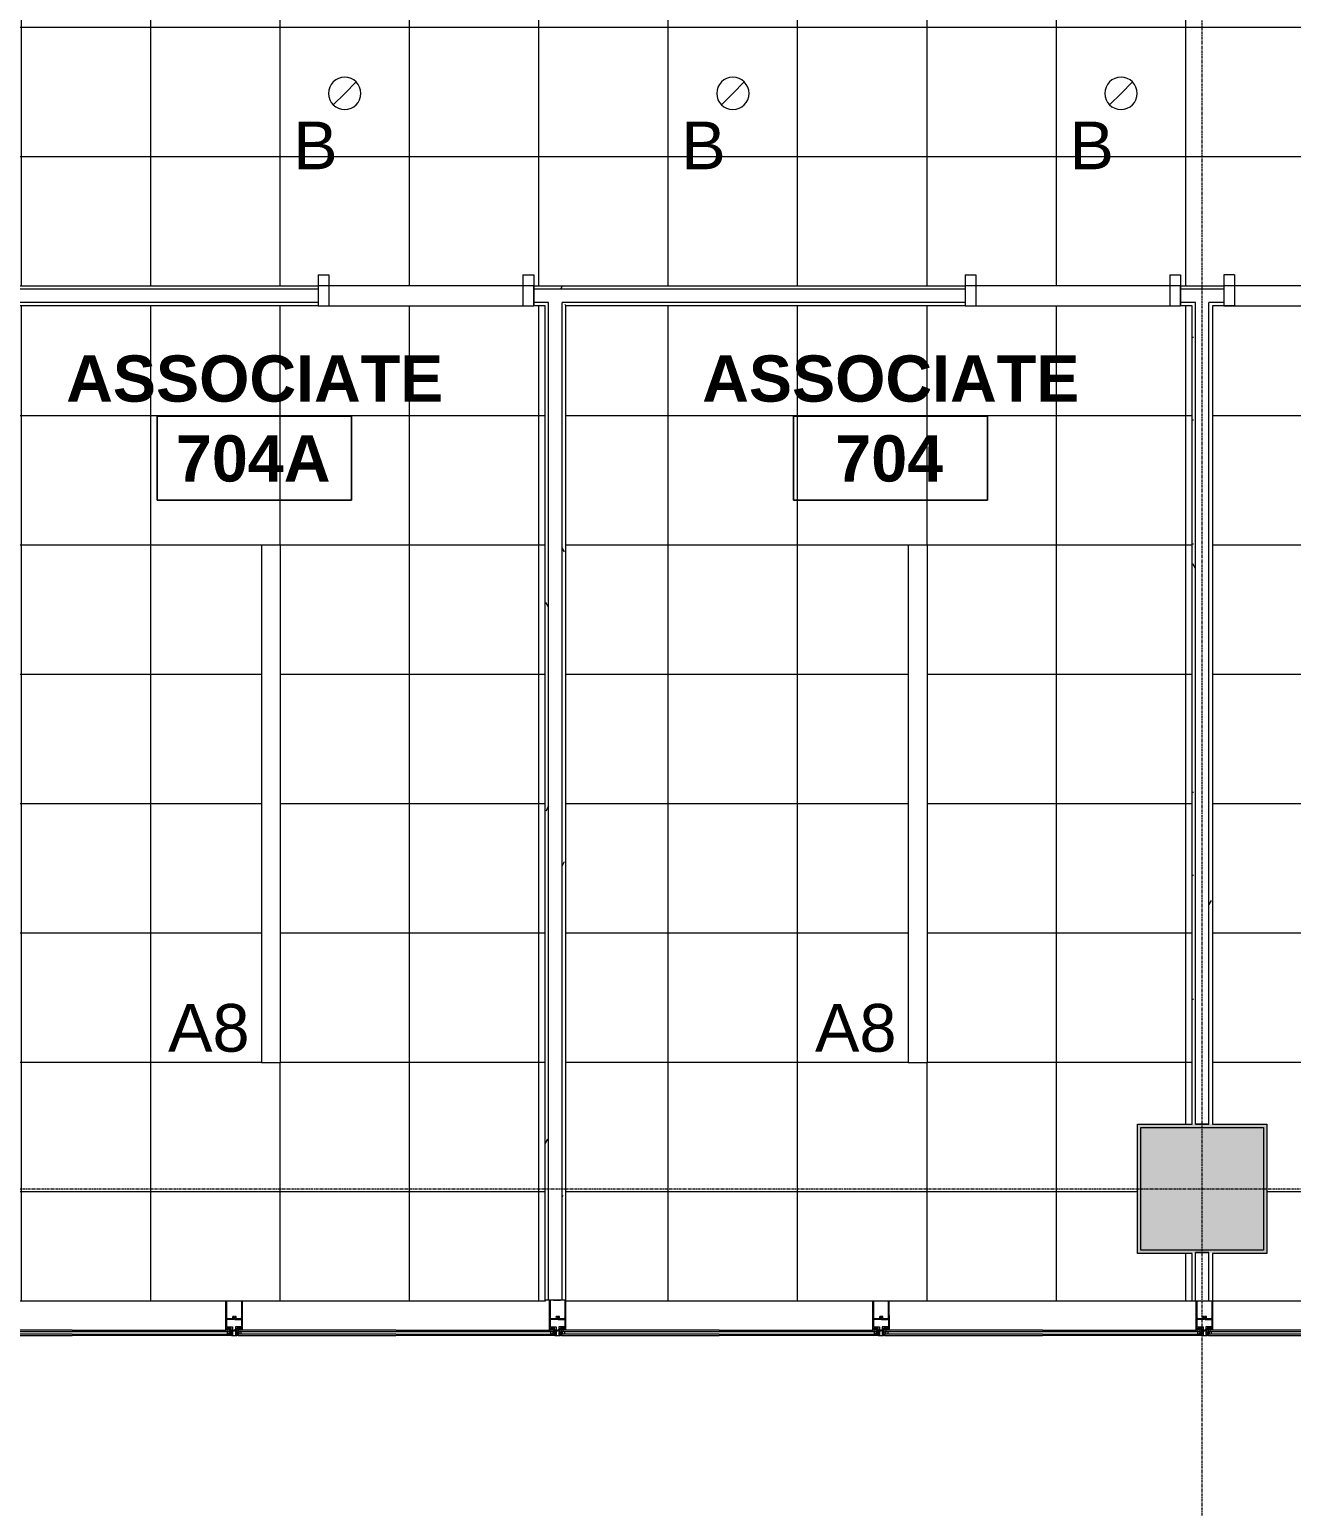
# Model space of a CAD drawing. Header units: inches. Extents: x -203 to 2908, y -968 to 768.
# Drawn here: x 1037.2 to 1271.3, y -570.2 to -296.2 of the extents above; entities that cross this region are included whole.
import ezdxf

# ---------------------------------------------------------------- set-up
doc = ezdxf.new("R2010")
doc.units = ezdxf.units.IN
doc.header["$MEASUREMENT"] = 0
doc.linetypes.add('Grid Line 1_2_', pattern=[0.875, 0.5, -0.125, 0.125, -0.125])
for name, color, linetype, lineweight in [('A-AREA-IDEN', 2, 'Continuous', 9), ('A-CLNG', 13, 'Continuous', 13), ('A-CLNG-PATT', 13, 'Continuous', 13), ('A-DOOR', 31, 'Continuous', 13), ('A-DOOR-FRAM', 31, 'Continuous', 20), ('A-Glaz-Exst', 7, 'Continuous', 9), ('A-WALL', 113, 'Continuous', 13), ('A-WALL-PATT', 111, 'Continuous', 13), ('E-LITE-EQPM', 33, 'Continuous', 9), ('E-LITE-EQPM-IDEN', 33, 'Continuous', 9), ('I-WALL', 2, 'Continuous', 13), ('Jenner and Block 8fl_BB_dwg', 8, 'Continuous', 9), ('S-GRID', 1, 'Continuous', 9)]:
    doc.layers.add(name, color=color, linetype=linetype, lineweight=lineweight)
doc.styles.add('Arial', font='arial.ttf', dxfattribs={"height": 8.851796})
doc.styles.add('Swis721 Lt BT_B', font='', dxfattribs={"height": 8.583975})
doc.styles.get('Swis721 Lt BT_B').set_extended_font_data('Swis721 Lt BT', bold=True)
pattern_1 = [(0, (0, 0), (30.72, 7.68), [1.267, -21.773, 1.267, -21.773, -122.88]), (0, (0, 0), (30.72, 7.68), [-46.08, 1.267, -44.813, 1.267, -21.773, -53.76]), (0, (0, 0), (30.72, 7.68), [-115.2, 1.267, -14.093, 1.267, -37.133]), (120, (11.52, 3.84), (-22.011075, 22.7643), [1.267, -21.773, 1.267, -21.773, -122.88]), (120, (11.52, 3.84), (-22.011075, 22.7643), [-46.08, 1.267, -44.813, 1.267, -21.773, -53.76]), (120, (11.52, 3.84), (-22.011075, 22.7643), [-115.2, 1.267, -14.093, 1.267, -37.133]), (240, (15.36, 19.2), (-8.708925, -30.4443), [1.267, -21.773, 1.267, -21.773, -122.88]), (240, (15.36, 19.2), (-8.708925, -30.4443), [-46.08, 1.267, -44.813, 1.267, -21.773, -53.76]), (240, (15.36, 19.2), (-8.708925, -30.4443), [-115.2, 1.267, -14.093, 1.267, -37.133])]

# ---------------------------------------------------------------- blocks, each defined once
blk = doc.blocks.new('Single Flush - OTJ_SOLIDFLUSH_Side Lite-5611454-LEVEL 7 - RCP')
at = {"layer": 'A-DOOR-FRAM'}
for p, q in [((-20, -3.875), (-20, 1.875)), ((-20, 1.875), (-18, 1.875)), ((-18, -3.875), (-18, 1.875)), ((18.000004, -3.875), (18.000004, 1.875)), ((18.000004, 1.875), (20.000004, 1.875)), ((20.000004, -3.875), (20.000004, 1.875)), ((-20, -3.875), (-18, -3.875)), ((18.000004, -3.875), (20.000004, -3.875))]:
    blk.add_line(p, q, dxfattribs=at)
blk = doc.blocks.new('Single Flush - OTJ_SOLIDFLUSH_Side Lite-5611451-LEVEL 7 - RCP')
at = {"layer": 'A-DOOR-FRAM'}
for p, q in [((-20, 3.875), (-20, -1.875)), ((-20, 3.875), (-18, 3.875)), ((-18, 3.875), (-18, -1.875)), ((18.000004, 3.875), (18.000004, -1.875)), ((18.000004, 3.875), (20.000004, 3.875)), ((20.000004, 3.875), (20.000004, -1.875)), ((-20, -1.875), (-18, -1.875)), ((18.000004, -1.875), (20.000004, -1.875))]:
    blk.add_line(p, q, dxfattribs=at)
blk = doc.blocks.new('L-Recessed Circular - Downlight - 6_-5370936-LEVEL 7 - RCP')
at = {"layer": 'E-LITE-EQPM'}
for q in [(-2.12, -2.12), (2.12, 2.12)]:
    blk.add_line((0, 0), q, dxfattribs=at)
for start, end in [(360, 180), (180, 360)]:
    blk.add_arc((0, 0), 3, start, end, dxfattribs=at)
blk = doc.blocks.new('Jenner and Block 8fl_BB_dwg_CW-STRIP-V11-LEVEL 7 - RCP')
at = {"layer": 'A-Glaz-Exst'}
for p, q in [((-121.98, -50.59), (-133.28, -23.99)), ((-132.82, -23.8), (-121.52, -50.4)), ((-121.29, -50.3), (-132.59, -23.7)), ((-127.09, -52.47), (-124.39, -51.32)), ((-124.23, -51.38), (-124.17, -51.52)), ((-124.05, -51.47), (-124.11, -51.34)), ((-124.05, -51.17), (-123.01, -50.73)), ((-122.85, -50.8), (-122.79, -50.94)), ((-122.34, -50.38), (-122.52, -50.82))]:
    blk.add_line(p, q, dxfattribs=at)
at = {"layer": 'A-Glaz-Exst', "flags": 128}
for points in [[(-133.51, -24.09), (-122.34, -50.38), (-122.21, -50.69)], [(-122.46, -50.43), (-122.48, -50.37), (-127.14, -52.35)], [(-127.14, -52.35), (-122.48, -50.37), (-122.46, -50.43), (-122.34, -50.38), (-122.46, -50.43), (-122.69, -50.53)], [(-122.25, -50.71), (-122.69, -50.53), (-122.56, -50.84)], [(-121.99, -50.5), (-122.02, -50.42), (-121.62, -50.24), (-121.59, -50.33)]]:
    blk.add_lwpolyline(points, dxfattribs=at)
at = {"layer": 'A-Glaz-Exst'}
for centre, radius in [((-121.98, -50.53), 0.0312), ((-121.57, -50.36), 0.0313)]:
    blk.add_circle(centre, radius, dxfattribs=at)
for centre, start, end in [((-124.34, -51.43), 23.0045, 113.0045), ((-124, -51.29), 113.0045, 203.0045), ((-122.96, -50.85), 23.0045, 113.0045)]:
    blk.add_arc(centre, 0.125, start, end, dxfattribs=at)
blk = doc.blocks.new('Jenner and Block 8fl_BB_dwg_CW-STRIP-V12-LEVEL 7 - RCP')
at = {"layer": 'A-Glaz-Exst'}
for p, q in [((-127.29, -52.55), (-124.39, -51.32)), ((-124.23, -51.38), (-123.91, -52.13)), ((-124.05, -51.17), (-123.01, -50.73)), ((-121.88, -51.54), (-122.01, -51.58)), ((-121.75, -51.73), (-121.85, -51.55)), ((-121.68, -51.87), (-121.79, -51.93)), ((-121.72, -51.64), (-121.66, -51.83)), ((-120.76, -51.54), (-120.96, -51.08)), ((-126.22, -55.08), (-123.32, -53.85)), ((-124.09, -52.63), (-124.08, -52.59)), ((-124.09, -52.78), (-124.03, -52.91)), ((-124.06, -52.65), (-124.04, -52.6)), ((-124.04, -52.43), (-123.99, -52.37)), ((-124.01, -52.57), (-123.8, -52.48)), ((-123.96, -52.47), (-123.97, -52.44)), ((-123.96, -52.36), (-123.88, -52.36)), ((-123.92, -52.42), (-123.9, -52.45)), ((-123.75, -52.48), (-123.71, -52.5)), ((-123.74, -52.44), (-123.69, -52.46)), ((-123.25, -53.69), (-123.64, -52.78)), ((-123.59, -52.56), (-123.13, -53.64)), ((-122.97, -53.7), (-121.94, -53.26))]:
    blk.add_line(p, q, dxfattribs=at)
at = {"layer": 'A-Glaz-Exst', "flags": 128}
for points in [[(-133.51, -24.09), (-122.34, -50.38), (-122.08, -51.01), (-121.85, -50.92), (-133.28, -23.99)], [(-132.82, -23.8), (-121.39, -50.72), (-121.16, -50.62), (-132.59, -23.7)], [(-122.46, -50.43), (-122.48, -50.37), (-127.34, -52.44)], [(-127.34, -52.44), (-122.48, -50.37), (-122.46, -50.43), (-122.34, -50.38), (-122.46, -50.43), (-122.69, -50.53)], [(-123.87, -52.45), (-123.67, -52.37), (-124.11, -51.34)], [(-122.85, -50.8), (-122.46, -51.72), (-121.94, -51.5), (-121.95, -51.47), (-121.99, -51.48), (-122.01, -51.45), (-121.87, -51.38), (-121.85, -51.42), (-121.89, -51.45), (-121.88, -51.47), (-121.82, -51.45), (-120.96, -51.08), (-121.06, -50.85)], [(-122.34, -50.38), (-122.54, -50.87), (-122.2, -50.73), (-122.69, -50.53), (-122.37, -51.28)], [(-121.87, -53.1), (-122.26, -52.18), (-121.74, -51.96), (-121.73, -51.99), (-121.77, -52.01), (-121.75, -52.05), (-121.61, -51.99), (-121.63, -51.95), (-121.67, -51.96), (-121.68, -51.93), (-121.57, -51.89), (-121.69, -51.6), (-121.7, -51.6), (-121.69, -51.6), (-121.57, -51.89), (-120.76, -51.54), (-120.67, -51.77), (-121.82, -52.26)], [(-121.82, -51.45), (-120.96, -51.08), (-121.06, -50.85), (-122.21, -51.34)], [(-122.05, -51.56), (-122.05, -51.55), (-121.94, -51.5)], [(-121.99, -50.5), (-122.02, -50.42), (-121.62, -50.24), (-121.59, -50.33)], [(-121.96, -50.56), (-121.94, -50.62), (-121.84, -50.78), (-121.49, -50.63), (-121.54, -50.45), (-121.56, -50.39)], [(-121.7, -51.74), (-121.82, -51.45), (-121.7, -51.74), (-121.71, -51.74)], [(-121.81, -51.97), (-121.8, -51.98), (-121.74, -51.96)], [(-109.37, -79.03), (-120.8, -52.1), (-120.57, -52), (-109.14, -78.93)], [(-109.83, -79.22), (-121.26, -52.3), (-121.49, -52.4), (-121.22, -53.03), (-121.34, -53.08), (-121.31, -53.13), (-126.17, -55.2)], [(-126.17, -55.2), (-121.31, -53.13), (-121.34, -53.08), (-121.57, -53.17)], [(-123.94, -52.21), (-124.27, -52.35), (-124.17, -52.58), (-123.98, -52.5)], [(-124.08, -52.57), (-124.09, -52.55), (-123.98, -52.5), (-124, -52.45), (-124.02, -52.45)], [(-123.87, -52.39), (-123.89, -52.4), (-123.87, -52.45), (-123.76, -52.41), (-123.75, -52.43)], [(-110.06, -79.32), (-121.22, -53.03), (-121.71, -52.83), (-121.37, -52.68), (-121.57, -53.17), (-121.88, -52.43)], [(-121.08, -52.63), (-121.11, -52.57), (-121.15, -52.39), (-120.81, -52.24), (-120.71, -52.4), (-120.68, -52.46)], [(-121.06, -52.69), (-121.02, -52.77), (-120.62, -52.6), (-120.66, -52.52)]]:
    blk.add_lwpolyline(points, dxfattribs=at)
blk.add_lwpolyline([(-120.67, -51.77), (-120.76, -51.54), (-121.57, -51.89), (-120.76, -51.54)], close=True, dxfattribs=at)
at = {"layer": 'A-Glaz-Exst'}
for centre, radius in [((-121.98, -50.53), 0.0312), ((-121.57, -50.36), 0.0313), ((-121.07, -52.66), 0.0312), ((-120.67, -52.49), 0.0312)]:
    blk.add_circle(centre, radius, dxfattribs=at)
for centre, radius, start, end in [((-124.34, -51.43), 0.125, 23.0045, 113.0045), ((-124, -51.29), 0.125, 113.0045, 203.0045), ((-122.96, -50.85), 0.125, 23.0045, 113.0045), ((-122.22, -51.15), 0.313, 76.1346, 149.8744), ((-122.18, -51.16), 0.221, 68.0045, 194.8744), ((-122.26, -51.23), 0.125, 203.0045, 293.0045), ((-121.97, -51.25), 0.257, 114.4891, 201.5199), ((-122.02, -51.55), 0.0312, 203.0045, 288.0045), ((-121.88, -51.57), 0.0312, 23.0045, 108.0045), ((-121.43, -51.25), 0.531, 84.932, 141.077), ((-121.78, -51.95), 0.0312, 118.0045, 203.0045), ((-121.72, -51.71), 0.0313, 208.0045, 293.0045), ((-121.69, -51.63), 0.0313, 113.0045, 198.0045), ((-121.55, -50.92), 0.145, 75.2021, 272.5168), ((-121.69, -51.84), 0.0312, 298.0045, 23.0045), ((-121.46, -50.89), 0.13, 309.3067, 96.5963), ((-121.06, -50.72), 0.266, 174.932, 231.077), ((-121.01, -50.7), 0.266, 174.932, 231.077), ((-120.95, -50.67), 0.266, 174.932, 231.077), ((-121.06, -52.09), 0.145, 133.4921, 330.8069), ((-120.89, -50.65), 0.266, 174.932, 231.077), ((-120.97, -52.04), 0.13, 309.4127, 96.7023), ((-120.57, -51.87), 0.266, 174.932, 231.077), ((-120.52, -51.85), 0.266, 174.932, 231.077), ((-120.46, -51.82), 0.266, 174.932, 231.077), ((-120.4, -51.8), 0.266, 174.932, 231.077), ((-124.01, -52.66), 0.089, 160.7135, 253.0177), ((-124.03, -52.23), 0.548, 263.7768, 322.8434), ((-124.09, -52.58), 0.0197, 337.7655, 23.0045), ((-123.99, -52.65), 0.0695, 179.3043, 235.285), ((-124.03, -52.58), 0.0139, 50.356, 225.537), ((-124.03, -52.44), 0.016, 138.4428, 293.0045), ((-124.03, -52.23), 0.517, 269.0257, 316.9833), ((-124.05, -52.6), 0.0118, 337.7655, 45.537), ((-124.02, -52.26), 0.451, 268.6149, 317.394), ((-124.03, -52.23), 0.673, 269.5765, 305.68), ((-124.02, -52.56), 0.0118, 230.356, 293.0045), ((-123.96, -52.4), 0.04, 87.5662, 138.4428), ((-123.94, -52.43), 0.0306, 26.7074, 199.3016), ((-123.93, -52.46), 0.0306, 206.7074, 19.3016), ((-123.97, -52.16), 0.0625, 293.0045, 23.0045), ((-123.88, -52.38), 0.016, 293.0045, 87.5662), ((-123.8, -52.47), 0.0118, 293.0045, 355.653), ((-123.77, -52.47), 0.0139, 0.472, 175.653), ((-123.75, -52.47), 0.0118, 180.472, 248.2435), ((-123.73, -52.43), 0.0197, 203.0045, 248.2435), ((-123.75, -52.55), 0.0695, 350.7239, 46.7046), ((-123.73, -52.54), 0.089, 332.9913, 65.2955), ((-123.37, -53.73), 0.125, 293.0045, 23.0045), ((-123.02, -53.59), 0.125, 203.0045, 293.0045), ((-121.98, -53.15), 0.125, 293.0045, 23.0045), ((-121.77, -52.38), 0.125, 113.0045, 203.0045), ((-121.67, -52.37), 0.221, 211.1346, 338.0045), ((-121.58, -52.16), 0.257, 204.4891, 291.5199), ((-121.69, -52.41), 0.313, 256.1346, 329.8744), ((-121.21, -51.77), 0.531, 264.932, 321.077)]:
    blk.add_arc(centre, radius, start, end, dxfattribs=at)
blk = doc.blocks.new('Jenner and Block 8fl_BB_dwg_CW-STRIP-V13-LEVEL 7 - RCP')
at = {"layer": 'A-Glaz-Exst'}
for p, q in [((-127.46, -52.62), (-124.39, -51.32)), ((-124.23, -51.38), (-123.91, -52.13)), ((-124.05, -51.17), (-123.01, -50.73)), ((-121.88, -51.54), (-122.01, -51.58)), ((-121.75, -51.73), (-121.85, -51.55)), ((-121.68, -51.87), (-121.79, -51.93)), ((-121.72, -51.64), (-121.66, -51.83)), ((-120.76, -51.54), (-120.96, -51.08)), ((-126.62, -54.54), (-127.12, -53.36)), ((-126.39, -55.15), (-123.32, -53.85)), ((-124.09, -52.63), (-124.08, -52.59)), ((-124.09, -52.78), (-124.03, -52.91)), ((-124.06, -52.65), (-124.04, -52.6)), ((-124.04, -52.43), (-123.99, -52.37)), ((-124.01, -52.57), (-123.8, -52.48)), ((-123.96, -52.47), (-123.97, -52.44)), ((-123.96, -52.36), (-123.88, -52.36)), ((-123.92, -52.42), (-123.9, -52.45)), ((-123.75, -52.48), (-123.71, -52.5)), ((-123.74, -52.44), (-123.69, -52.46)), ((-123.25, -53.69), (-123.64, -52.78)), ((-123.59, -52.56), (-123.13, -53.64)), ((-122.97, -53.7), (-121.94, -53.26))]:
    blk.add_line(p, q, dxfattribs=at)
at = {"layer": 'A-Glaz-Exst', "flags": 128}
for points in [[(-133.51, -24.09), (-122.34, -50.38), (-122.08, -51.01), (-121.85, -50.92), (-133.28, -23.99)], [(-132.82, -23.8), (-121.39, -50.72), (-121.16, -50.62), (-132.59, -23.7)], [(-122.46, -50.43), (-122.48, -50.37), (-127.34, -52.44)], [(-127.34, -52.44), (-122.48, -50.37), (-122.46, -50.43), (-122.34, -50.38), (-122.46, -50.43), (-122.69, -50.53)], [(-123.87, -52.45), (-123.67, -52.37), (-124.11, -51.34)], [(-122.85, -50.8), (-122.46, -51.72), (-121.94, -51.5), (-121.95, -51.47), (-121.99, -51.48), (-122.01, -51.45), (-121.87, -51.38), (-121.85, -51.42), (-121.89, -51.45), (-121.88, -51.47), (-121.82, -51.45), (-120.96, -51.08), (-121.06, -50.85)], [(-122.34, -50.38), (-122.54, -50.87), (-122.2, -50.73), (-122.69, -50.53), (-122.37, -51.28)], [(-121.87, -53.1), (-122.26, -52.18), (-121.74, -51.96), (-121.73, -51.99), (-121.77, -52.01), (-121.75, -52.05), (-121.61, -51.99), (-121.63, -51.95), (-121.67, -51.96), (-121.68, -51.93), (-121.57, -51.89), (-121.69, -51.6), (-121.7, -51.6), (-121.69, -51.6), (-121.57, -51.89), (-120.76, -51.54), (-120.67, -51.77), (-121.82, -52.26)], [(-121.82, -51.45), (-120.96, -51.08), (-121.06, -50.85), (-122.21, -51.34)], [(-122.05, -51.56), (-122.05, -51.55), (-121.94, -51.5)], [(-121.99, -50.5), (-122.02, -50.42), (-121.62, -50.24), (-121.59, -50.33)], [(-121.96, -50.56), (-121.94, -50.62), (-121.84, -50.78), (-121.49, -50.63), (-121.54, -50.45), (-121.56, -50.39)], [(-121.7, -51.74), (-121.82, -51.45), (-121.7, -51.74), (-121.71, -51.74)], [(-121.81, -51.97), (-121.8, -51.98), (-121.74, -51.96)], [(-109.37, -79.03), (-120.8, -52.1), (-120.57, -52), (-109.14, -78.93)], [(-109.83, -79.22), (-121.26, -52.3), (-121.49, -52.4), (-121.22, -53.03), (-121.34, -53.08), (-121.31, -53.13), (-126.34, -55.27)], [(-126.34, -55.27), (-121.31, -53.13), (-121.34, -53.08), (-121.57, -53.17)], [(-123.94, -52.21), (-124.27, -52.35), (-124.17, -52.58), (-123.98, -52.5)], [(-124.08, -52.57), (-124.09, -52.55), (-123.98, -52.5), (-124, -52.45), (-124.02, -52.45)], [(-123.87, -52.39), (-123.89, -52.4), (-123.87, -52.45), (-123.76, -52.41), (-123.75, -52.43)], [(-110.06, -79.32), (-121.22, -53.03), (-121.71, -52.83), (-121.37, -52.68), (-121.57, -53.17), (-121.88, -52.43)], [(-121.08, -52.63), (-121.11, -52.57), (-121.15, -52.39), (-120.81, -52.24), (-120.71, -52.4), (-120.68, -52.46)], [(-121.06, -52.69), (-121.02, -52.77), (-120.62, -52.6), (-120.66, -52.52)]]:
    blk.add_lwpolyline(points, dxfattribs=at)
blk.add_lwpolyline([(-120.67, -51.77), (-120.76, -51.54), (-121.57, -51.89), (-120.76, -51.54)], close=True, dxfattribs=at)
at = {"layer": 'A-Glaz-Exst'}
for centre, radius in [((-121.98, -50.53), 0.0312), ((-121.57, -50.36), 0.0313), ((-121.07, -52.66), 0.0312), ((-120.67, -52.49), 0.0312)]:
    blk.add_circle(centre, radius, dxfattribs=at)
for centre, radius, start, end in [((-124.34, -51.43), 0.125, 23.0045, 113.0045), ((-124, -51.29), 0.125, 113.0045, 203.0045), ((-122.96, -50.85), 0.125, 23.0045, 113.0045), ((-122.22, -51.15), 0.313, 76.1346, 149.8744), ((-122.18, -51.16), 0.221, 68.0045, 194.8744), ((-122.26, -51.23), 0.125, 203.0045, 293.0045), ((-121.97, -51.25), 0.257, 114.4891, 201.5199), ((-122.02, -51.55), 0.0312, 203.0045, 288.0045), ((-121.88, -51.57), 0.0312, 23.0045, 108.0045), ((-121.43, -51.25), 0.531, 84.932, 141.077), ((-121.78, -51.95), 0.0312, 118.0045, 203.0045), ((-121.72, -51.71), 0.0313, 208.0045, 293.0045), ((-121.69, -51.63), 0.0313, 113.0045, 198.0045), ((-121.55, -50.92), 0.145, 75.2021, 272.5168), ((-121.69, -51.84), 0.0312, 298.0045, 23.0045), ((-121.46, -50.89), 0.13, 309.3067, 96.5963), ((-121.06, -50.72), 0.266, 174.932, 231.077), ((-121.01, -50.7), 0.266, 174.932, 231.077), ((-120.95, -50.67), 0.266, 174.932, 231.077), ((-121.06, -52.09), 0.145, 133.4921, 330.8069), ((-120.89, -50.65), 0.266, 174.932, 231.077), ((-120.97, -52.04), 0.13, 309.4127, 96.7023), ((-120.57, -51.87), 0.266, 174.932, 231.077), ((-120.52, -51.85), 0.266, 174.932, 231.077), ((-120.46, -51.82), 0.266, 174.932, 231.077), ((-120.4, -51.8), 0.266, 174.932, 231.077), ((-126.65, -54.55), 0.0313, 293.0045, 23.0045), ((-124.01, -52.66), 0.089, 160.7135, 253.0177), ((-124.03, -52.23), 0.548, 263.7768, 322.8434), ((-124.09, -52.58), 0.0197, 337.7655, 23.0045), ((-123.99, -52.65), 0.0695, 179.3043, 235.285), ((-124.03, -52.58), 0.0139, 50.356, 225.537), ((-124.03, -52.44), 0.016, 138.4428, 293.0045), ((-124.03, -52.23), 0.517, 269.0257, 316.9833), ((-124.05, -52.6), 0.0118, 337.7655, 45.537), ((-124.02, -52.26), 0.451, 268.6149, 317.394), ((-124.03, -52.23), 0.673, 269.5765, 305.68), ((-124.02, -52.56), 0.0118, 230.356, 293.0045), ((-123.96, -52.4), 0.04, 87.5662, 138.4428), ((-123.94, -52.43), 0.0306, 26.7074, 199.3016), ((-123.93, -52.46), 0.0306, 206.7074, 19.3016), ((-123.97, -52.16), 0.0625, 293.0045, 23.0045), ((-123.88, -52.38), 0.016, 293.0045, 87.5662), ((-123.8, -52.47), 0.0118, 293.0045, 355.653), ((-123.77, -52.47), 0.0139, 0.472, 175.653), ((-123.75, -52.47), 0.0118, 180.472, 248.2435), ((-123.73, -52.43), 0.0197, 203.0045, 248.2435), ((-123.75, -52.55), 0.0695, 350.7239, 46.7046), ((-123.73, -52.54), 0.089, 332.9913, 65.2955), ((-123.37, -53.73), 0.125, 293.0045, 23.0045), ((-123.02, -53.59), 0.125, 203.0045, 293.0045), ((-121.98, -53.15), 0.125, 293.0045, 23.0045), ((-121.77, -52.38), 0.125, 113.0045, 203.0045), ((-121.67, -52.37), 0.221, 211.1346, 338.0045), ((-121.58, -52.16), 0.257, 204.4891, 291.5199), ((-121.69, -52.41), 0.313, 256.1346, 329.8744), ((-121.21, -51.77), 0.531, 264.932, 321.077)]:
    blk.add_arc(centre, radius, start, end, dxfattribs=at)
blk = doc.blocks.new('Jenner and Block 8fl_BB_dwg-4751915-LEVEL 7 - RCP')
at = {"rotation": 246.9955198969619}
for name, p in [('Jenner and Block 8fl_BB_dwg_CW-STRIP-V12-LEVEL 7 - RCP', (1074.73, -670.12)), ('Jenner and Block 8fl_BB_dwg_CW-STRIP-V13-LEVEL 7 - RCP', (1134.73, -670.12)), ('Jenner and Block 8fl_BB_dwg_CW-STRIP-V12-LEVEL 7 - RCP', (1194.73, -670.12)), ('Jenner and Block 8fl_BB_dwg_CW-STRIP-V12-LEVEL 7 - RCP', (1254.73, -670.12)), ('Jenner and Block 8fl_BB_dwg_CW-STRIP-V11-LEVEL 7 - RCP', (1014.73, -670.12))]:
    blk.add_blockref(name, p, dxfattribs=at)
blk = doc.blocks.new('Room Tag - Room Name and Number-3379422-LEVEL 7 - RCP')
at = {"layer": 'A-AREA-IDEN'}
for p, q in [((-0.1881, -0.1636), (-0.1881, -0.0018)), ((-0.1881, -0.0018), (0.1869, -0.0018)), ((0.1869, -0.0018), (-0.1881, -0.0018)), ((-0.1881, -0.0018), (-0.1881, -0.1636)), ((0.1869, -0.0018), (0.1869, -0.1636)), ((0.1869, -0.1636), (0.1869, -0.0018)), ((0.1869, -0.1636), (-0.1881, -0.1636)), ((-0.1881, -0.1636), (0.1869, -0.1636))]:
    blk.add_line(p, q, dxfattribs=at)

msp = doc.modelspace()

# ---------------------------------------------------------------- hatches: boundary and pattern name
at = {"layer": 'A-CLNG-PATT'}
h = msp.add_hatch(dxfattribs=at)
h.set_pattern_fill('FP_6', color=256, style=0, pattern_type=2)
h.set_pattern_definition([(270, (1347.67, -439.807), (-24, -1e-15), []), (180, (1347.67, -439.807), (3e-15, 24), [])])
h.paths.add_polyline_path([(1266.11, -532.13), (1371.67, -532.13), (1371.67, -347.49), (1256.61, -347.49), (1256.61, -499.31), (1266.73, -499.31), (1266.73, -523.31), (1256.61, -523.31), (1256.61, -532.13)], flags=0)
h.paths.add_polyline_path([(1083.76, -532.13), (1132.86, -532.13), (1132.86, -347.49), (1017.23, -347.49), (1017.23, -532.13), (1080.21, -532.13)], flags=0)
h.paths.add_polyline_path([(1203.76, -532.13), (1252.86, -532.13), (1252.86, -523.31), (1242.73, -523.31), (1242.73, -499.31), (1252.86, -499.28), (1252.86, -347.49), (1136.61, -347.49), (1136.61, -532.13), (1200.21, -532.13)], flags=0)
h.paths.add_polyline_path([(1080.21, -487.88), (1080.21, -391.88), (1083.76, -391.88), (1083.76, -487.88)], flags=0)
h.paths.add_polyline_path([(1320.21, -487.88), (1320.21, -391.88), (1323.76, -391.88), (1323.76, -487.88)], flags=0)
h.paths.add_polyline_path([(1200.21, -487.88), (1200.21, -391.88), (1203.76, -391.88), (1203.76, -487.88)], flags=0)
h.paths.add_polyline_path([(1371.67, -343.74), (1413.3, -343.74), (1413.3, -287.8), (1048.58, -287.8), (1048.57, -284.3), (968.74, -284.3), (968.74, -343.74), (1358.76, -343.74)], flags=0)
h.paths.add_polyline_path([(1239.67, -311.05), (1238.89, -310.95), (1238.17, -310.65), (1237.55, -310.17), (1237.07, -309.55), (1236.77, -308.83), (1236.67, -308.05), (1236.77, -307.27), (1237.07, -306.55), (1237.55, -305.93), (1238.17, -305.45), (1238.89, -305.15), (1239.67, -305.05), (1240.45, -305.15), (1241.17, -305.45), (1241.79, -305.93), (1242.27, -306.55), (1242.57, -307.27), (1242.67, -308.05), (1242.57, -308.83), (1242.27, -309.55), (1241.79, -310.17), (1241.17, -310.65), (1240.45, -310.95)], flags=0)
h.paths.add_polyline_path([(1383.67, -311.05), (1382.89, -310.95), (1382.17, -310.65), (1381.55, -310.17), (1381.07, -309.55), (1380.77, -308.83), (1380.67, -308.05), (1380.77, -307.27), (1381.07, -306.55), (1381.55, -305.93), (1382.17, -305.45), (1382.89, -305.15), (1383.67, -305.05), (1384.45, -305.15), (1385.17, -305.45), (1385.79, -305.93), (1386.27, -306.55), (1386.57, -307.27), (1386.67, -308.05), (1386.57, -308.83), (1386.27, -309.55), (1385.79, -310.17), (1385.17, -310.65), (1384.45, -310.95)], flags=0)
h.paths.add_polyline_path([(1023.67, -311.05), (1022.89, -310.95), (1022.17, -310.65), (1021.55, -310.17), (1021.07, -309.55), (1020.77, -308.83), (1020.67, -308.05), (1020.77, -307.27), (1021.07, -306.55), (1021.55, -305.93), (1022.17, -305.45), (1022.89, -305.15), (1023.67, -305.05), (1024.45, -305.15), (1025.17, -305.45), (1025.79, -305.93), (1026.27, -306.55), (1026.57, -307.27), (1026.67, -308.05), (1026.57, -308.83), (1026.27, -309.55), (1025.79, -310.17), (1025.17, -310.65), (1024.45, -310.95)], flags=0)
h.paths.add_polyline_path([(1167.67, -311.05), (1166.89, -310.95), (1166.17, -310.65), (1165.55, -310.17), (1165.07, -309.55), (1164.77, -308.83), (1164.67, -308.05), (1164.77, -307.27), (1165.07, -306.55), (1165.55, -305.93), (1166.17, -305.45), (1166.89, -305.15), (1167.67, -305.05), (1168.45, -305.15), (1169.17, -305.45), (1169.79, -305.93), (1170.27, -306.55), (1170.57, -307.27), (1170.67, -308.05), (1170.57, -308.83), (1170.27, -309.55), (1169.79, -310.17), (1169.17, -310.65), (1168.45, -310.95)], flags=0)
h.paths.add_polyline_path([(1095.67, -311.05), (1094.89, -310.95), (1094.17, -310.65), (1093.55, -310.17), (1093.07, -309.55), (1092.77, -308.83), (1092.67, -308.05), (1092.77, -307.27), (1093.07, -306.55), (1093.55, -305.93), (1094.17, -305.45), (1094.89, -305.15), (1095.67, -305.05), (1096.45, -305.15), (1097.17, -305.45), (1097.79, -305.93), (1098.27, -306.55), (1098.57, -307.27), (1098.67, -308.05), (1098.57, -308.83), (1098.27, -309.55), (1097.79, -310.17), (1097.07, -310.69), (1096.45, -310.95)], flags=0)
h.paths.add_polyline_path([(1311.67, -311.05), (1310.88, -310.94), (1310.17, -310.65), (1309.55, -310.17), (1309.07, -309.55), (1308.77, -308.83), (1308.67, -308.05), (1308.77, -307.27), (1309.07, -306.55), (1309.55, -305.93), (1310.17, -305.45), (1310.89, -305.15), (1311.67, -305.05), (1312.45, -305.15), (1313.17, -305.45), (1313.79, -305.93), (1314.27, -306.55), (1314.57, -307.27), (1314.67, -308.05), (1314.57, -308.83), (1314.27, -309.55), (1313.79, -310.17), (1313.17, -310.65), (1312.45, -310.95)], flags=0)
at = {"layer": 'A-WALL'}
msp.add_hatch(color=250, dxfattribs=at).paths.add_polyline_path([(1256.61, -522.69), (1266.11, -522.69), (1266.11, -499.94), (1243.36, -499.94), (1243.36, -522.69), (1252.86, -522.69)], flags=0)
at = {"layer": 'A-WALL-PATT', "lineweight": 9}
h = msp.add_hatch(dxfattribs=at)
h.set_pattern_fill('FP_1', color=256, style=0, pattern_type=2)
h.set_pattern_definition(pattern_1)
h.paths.add_polyline_path([(1358.76, -344.36), (1371.67, -344.36), (1371.67, -343.74), (1298.73, -343.74), (1298.73, -344.36), (1323.76, -344.36)], flags=0)
h.paths.add_polyline_path([(1253.48, -344.36), (1258.73, -344.36), (1258.73, -343.74), (1250.73, -343.74), (1250.73, -344.36), (1253.43, -344.36)], flags=0)
h.paths.add_polyline_path([(1167.67, -344.36), (1210.73, -344.36), (1210.73, -343.74), (1130.73, -343.74), (1130.73, -344.36), (1136.61, -344.36)], flags=0)
h.paths.add_polyline_path([(1017.23, -344.36), (1090.73, -344.36), (1090.73, -343.74), (1010.24, -343.74), (1010.24, -344.36), (1015.98, -344.36)], flags=0)
h.paths.add_polyline_path([(969.14, -344.36), (970.24, -344.36), (970.24, -343.74), (968.74, -343.74), (968.74, -344.36)], flags=0)
h = msp.add_hatch(dxfattribs=at)
h.set_pattern_fill('FP_1', color=256, style=0, pattern_type=2)
h.set_pattern_definition(pattern_1)
h.paths.add_polyline_path([(970.24, -347.49), (970.24, -346.86), (968.74, -346.86), (968.74, -347.49), (969.14, -347.49)], flags=0)
h.paths.add_polyline_path([(1371.67, -347.49), (1371.67, -346.86), (1298.73, -346.86), (1298.73, -347.49), (1358.76, -347.49)], flags=0)
h.paths.add_polyline_path([(1023.67, -347.49), (1090.73, -347.49), (1090.73, -346.86), (1015.98, -346.86), (1015.98, -347.49), (1022.89, -347.49)], flags=0)
h.paths.add_polyline_path([(1256.61, -347.49), (1258.73, -347.49), (1258.73, -346.86), (1255.98, -346.86), (1255.98, -347.49)], flags=0)
h.paths.add_polyline_path([(1252.86, -347.49), (1253.48, -347.49), (1253.47, -346.86), (1250.73, -346.86), (1250.73, -347.49)], flags=0)
h.paths.add_polyline_path([(1012.86, -347.49), (1013.48, -347.49), (1013.48, -346.86), (1010.24, -346.86), (1010.24, -347.49), (1012.23, -347.49)], flags=0)
h.paths.add_polyline_path([(1135.98, -347.49), (1210.73, -347.49), (1210.73, -346.86), (1135.98, -346.86)], flags=0)
h.paths.add_polyline_path([(1132.86, -347.49), (1133.48, -347.49), (1133.48, -346.86), (1130.73, -346.86), (1130.73, -347.49)], flags=0)
h = msp.add_hatch(dxfattribs=at)
h.set_pattern_fill('FP_1', color=256, style=0, pattern_type=2)
h.set_pattern_definition(pattern_1)
h.paths.add_polyline_path([(1133.48, -531.94), (1133.48, -347.49), (1132.86, -347.49), (1132.86, -531.94)], flags=0)
h = msp.add_hatch(dxfattribs=at)
h.set_pattern_fill('FP_1', color=256, style=0, pattern_type=2)
h.set_pattern_definition(pattern_1)
h.paths.add_polyline_path([(1135.98, -531.94), (1136.61, -531.94), (1136.61, -347.49), (1135.98, -347.49), (1135.98, -487.88)], flags=0)
h = msp.add_hatch(dxfattribs=at)
h.set_pattern_fill('FP_1', color=256, style=0, pattern_type=2)
h.set_pattern_definition(pattern_1)
h.paths.add_polyline_path([(1252.86, -499.31), (1253.48, -499.31), (1253.48, -347.49), (1252.86, -347.49), (1252.86, -487.88)], flags=0)
h = msp.add_hatch(dxfattribs=at)
h.set_pattern_fill('FP_1', color=256, style=0, pattern_type=2)
h.set_pattern_definition(pattern_1)
h.paths.add_polyline_path([(1255.98, -499.31), (1256.61, -499.31), (1256.61, -347.49), (1255.98, -347.49), (1255.98, -487.88)], flags=0)
at = {"layer": 'A-WALL-PATT'}
h = msp.add_hatch(color=250, dxfattribs=at)
h.paths.add_polyline_path([(1260.6, -523.31), (1266.73, -523.31), (1266.73, -499.31), (1242.73, -499.31), (1242.73, -523.31), (1252.86, -523.31), (1252.86, -523.13), (1256.61, -523.13), (1256.61, -523.31)], flags=0)
h.paths.add_polyline_path([(1260.89, -522.69), (1243.36, -522.69), (1243.36, -499.94), (1266.11, -499.94), (1266.11, -522.69)], flags=0)

# ---------------------------------------------------------------- linework, layer by layer
at = {"layer": 'A-CLNG'}
for p, q in [((1080.21, -391.88), (1080.21, -487.88)), ((1083.76, -391.88), (1080.21, -391.88)), ((1083.76, -487.88), (1083.76, -391.88)), ((1200.21, -391.88), (1200.21, -487.88)), ((1203.76, -391.88), (1200.21, -391.88)), ((1203.76, -487.88), (1203.76, -391.88)), ((1080.21, -487.88), (1083.76, -487.88)), ((1200.21, -487.88), (1203.76, -487.88)), ((1132.86, -532.13), (1017.23, -532.13)), ((1132.86, -531.94), (1132.86, -532.13)), ((1136.61, -532.13), (1136.61, -531.94)), ((1252.86, -532.13), (1136.61, -532.13)), ((1371.67, -532.13), (1256.61, -532.13))]:
    msp.add_line(p, q, dxfattribs=at)
for centre, start, end in [((1095.67, -308.05), 0, 180), ((1167.67, -308.05), 0, 180), ((1239.67, -308.05), 0, 180), ((1095.67, -308.05), 180, 0), ((1167.67, -308.05), 180, 0), ((1239.67, -308.05), 180, 0)]:
    msp.add_arc(centre, 3, start, end, dxfattribs=at)
at = {"layer": 'A-WALL'}
for p, q in [((1090.73, -344.36), (1010.24, -344.36)), ((1210.73, -344.36), (1130.73, -344.36)), ((1258.73, -344.36), (1250.73, -344.36)), ((1090.73, -346.86), (1015.98, -346.86)), ((1133.48, -346.86), (1130.73, -346.86)), ((1133.48, -531.94), (1133.48, -346.86)), ((1210.73, -346.86), (1135.98, -346.86)), ((1135.98, -531.94), (1135.98, -346.86)), ((1253.48, -346.86), (1250.73, -346.86)), ((1253.48, -499.31), (1253.48, -346.86)), ((1258.73, -346.86), (1255.98, -346.86)), ((1255.98, -499.31), (1255.98, -346.86)), ((1253.48, -532.13), (1253.48, -523.13)), ((1255.98, -532.13), (1255.98, -523.13))]:
    msp.add_line(p, q, dxfattribs=at)
at = {"layer": 'A-WALL', "color": 8, "lineweight": 20}
for p, q in [((1242.73, -499.31), (1252.86, -499.31)), ((1242.73, -523.31), (1242.73, -499.31)), ((1256.61, -499.31), (1266.73, -499.31)), ((1266.73, -499.31), (1266.73, -523.31)), ((1252.86, -523.31), (1242.73, -523.31)), ((1266.73, -523.31), (1256.61, -523.31))]:
    msp.add_line(p, q, dxfattribs=at)
at = {"layer": 'A-WALL', "color": 135}
for p, q in [((1243.36, -499.94), (1266.11, -499.94)), ((1243.36, -522.69), (1243.36, -499.94)), ((1266.11, -499.94), (1266.11, -522.69)), ((1266.11, -522.69), (1243.36, -522.69))]:
    msp.add_line(p, q, dxfattribs=at)
at = {"layer": 'A-WALL', "color": 55, "lineweight": 9}
for p, q in [((1253.48, -499.31), (1255.98, -499.31)), ((1255.98, -523.13), (1253.48, -523.13))]:
    msp.add_line(p, q, dxfattribs=at)
at = {"layer": 'I-WALL'}
for p, q in [((1010.24, -343.74), (1090.73, -343.74)), ((1090.73, -343.74), (1090.73, -347.49)), ((1130.73, -343.74), (1210.73, -343.74)), ((1130.73, -347.49), (1130.73, -343.74)), ((1210.73, -343.74), (1210.73, -347.49)), ((1250.73, -343.74), (1258.73, -343.74)), ((1250.73, -347.49), (1250.73, -343.74)), ((1258.73, -343.74), (1258.73, -347.49)), ((1090.73, -347.49), (1017.23, -347.49)), ((1132.86, -347.49), (1130.73, -347.49)), ((1132.86, -531.94), (1132.86, -347.49)), ((1210.73, -347.49), (1136.61, -347.49)), ((1136.61, -347.49), (1136.61, -531.94)), ((1252.86, -347.49), (1250.73, -347.49)), ((1252.86, -499.31), (1252.86, -347.49)), ((1258.73, -347.49), (1256.61, -347.49)), ((1256.61, -347.49), (1256.61, -499.31)), ((1252.86, -532.13), (1252.86, -523.31)), ((1256.61, -523.31), (1256.61, -532.13)), ((1136.61, -531.94), (1132.86, -531.94)), ((1256.61, -532.13), (1252.86, -532.13))]:
    msp.add_line(p, q, dxfattribs=at)
at = {"layer": 'I-WALL', "lineweight": 9}
for p, q in [((1130.73, -343.74), (1090.73, -343.74)), ((1250.73, -343.74), (1210.73, -343.74)), ((1298.73, -343.74), (1258.73, -343.74)), ((1090.73, -347.49), (1130.73, -347.49)), ((1210.73, -347.49), (1250.73, -347.49)), ((1258.73, -347.49), (1298.73, -347.49)), ((1255.98, -499.31), (1253.48, -499.31)), ((1253.48, -523.13), (1255.98, -523.13))]:
    msp.add_line(p, q, dxfattribs=at)
at = {"layer": 'S-GRID', "linetype": 'Grid Line 1_2_'}
for p, q in [((1254.73, -968.26), (1254.73, 744.46)), ((-203.03, -511.31), (2046, -511.31))]:
    msp.add_line(p, q, dxfattribs=at)

# ---------------------------------------------------------------- block references
at = {"layer": 'A-AREA-IDEN', "xscale": 95.99999999999994, "yscale": 95.99999999999994, "zscale": 95.99999999999994}
for p in [(1078.96, -367.8), (1196.95, -367.8)]:
    msp.add_blockref('Room Tag - Room Name and Number-3379422-LEVEL 7 - RCP', p, dxfattribs=at)
at = {"layer": 'A-DOOR'}
for p in [(1110.73, -345.61), (1230.73, -345.61)]:
    msp.add_blockref('Single Flush - OTJ_SOLIDFLUSH_Side Lite-5611451-LEVEL 7 - RCP', p, dxfattribs=at)
at = {"layer": 'A-DOOR', "rotation": 180}
msp.add_blockref('Single Flush - OTJ_SOLIDFLUSH_Side Lite-5611454-LEVEL 7 - RCP', (1278.73, -345.61), dxfattribs=at)
at = {"layer": 'E-LITE-EQPM'}
for p in [(1095.67, -308.05), (1167.67, -308.05), (1239.67, -308.05)]:
    msp.add_blockref('L-Recessed Circular - Downlight - 6_-5370936-LEVEL 7 - RCP', p, dxfattribs=at)
at = {"layer": 'Jenner and Block 8fl_BB_dwg', "color": 7}
msp.add_blockref('Jenner and Block 8fl_BB_dwg-4751915-LEVEL 7 - RCP', (0.4, 0.29), dxfattribs=at)

# ---------------------------------------------------------------- texts
at = {"layer": 'A-AREA-IDEN', "char_height": 8.584, "attachment_point": 2, "line_spacing_factor": 0.998538, "style": 'Swis721 Lt BT_B'}
for s, insert, width in [('ASSOCIATE', (1078.98, -356.67), 76.032), ('ASSOCIATE', (1196.96, -356.67), 76.032), ('704A', (1078.69, -371.49), 31.86), ('704', (1196.67, -371.49), 23.004)]:
    msp.add_mtext(s, dxfattribs=dict(at, insert=insert, width=width))
at = {"layer": 'E-LITE-EQPM-IDEN', "attachment_point": 2, "line_spacing_factor": 0.938532, "style": 'Arial'}
for s, insert, char_height, width in [('B', (1090.23, -313.28), 8.85, 9.828), ('B', (1162.23, -313.28), 8.85, 9.828), ('B', (1234.23, -313.28), 8.85, 9.828), ('A8', (1070.46, -477.01), 8.852, 18.036), ('A8', (1190.46, -477.01), 8.852, 18.036)]:
    msp.add_mtext(s, dxfattribs=dict(at, insert=insert, char_height=char_height, width=width))

doc.saveas('drawing.dxf')
